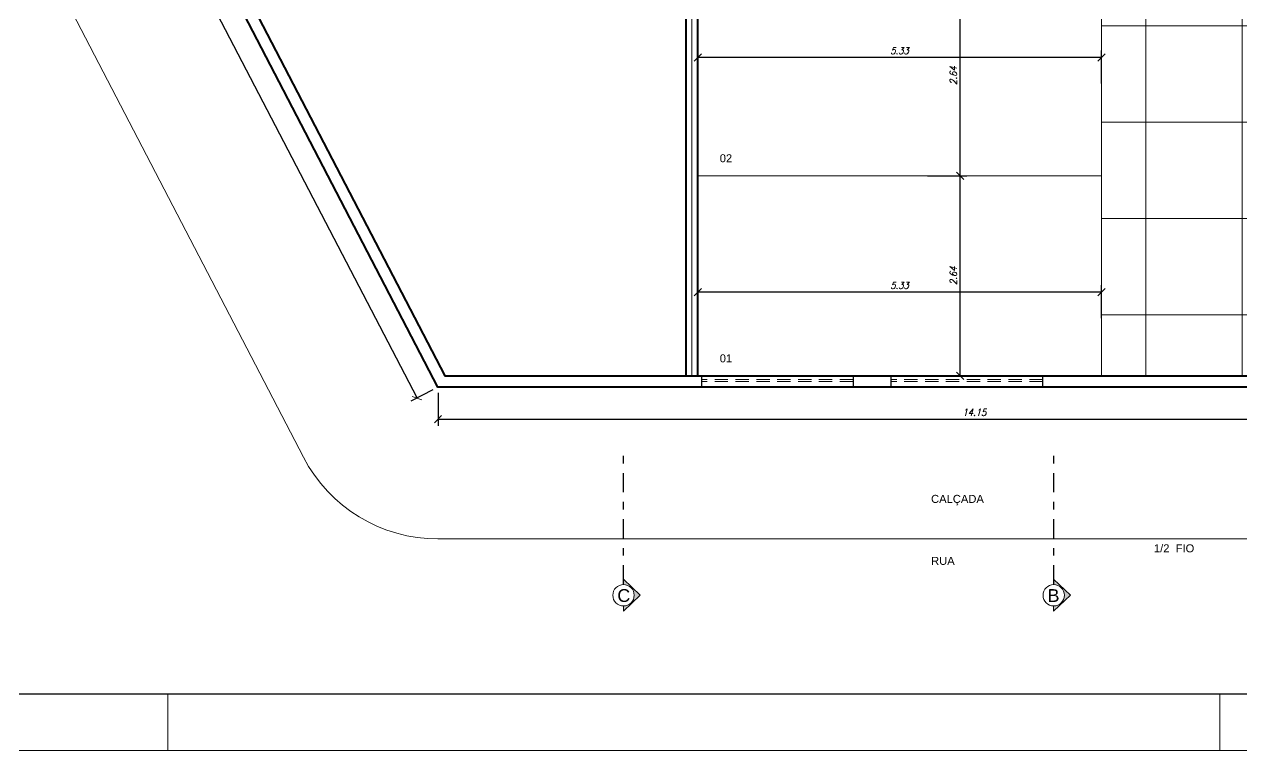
# Model space of a CAD drawing. Header units: millimetres. Extents: x 1865 to 2133, y 1062 to 1142.
# Drawn here: x 1878.51 to 1894.56, y 1061.99 to 1071.56 of the extents above; entities that cross this region are included whole.
import ezdxf

# ---------------------------------------------------------------- set-up
doc = ezdxf.new("R2010")
doc.units = ezdxf.units.MM
doc.header["$PDMODE"] = 35
doc.linetypes.add('DASHDOT', pattern=[25.4, 12.7, -6.35, 0, -6.35])
doc.linetypes.add('HIDDEN', pattern=[0.375, 0.25, -0.125])
for name, color, linetype, lineweight in [('Cota', 7, 'Continuous', 9), ('Eixo', 1, 'Continuous', 9), ('ESQ_INTER', 250, 'Continuous', 9), ('IND', 7, 'Continuous', 13), ('PISO', 252, 'Continuous', 9), ('Plarga', 7, 'Continuous', 40), ('texto', 7, 'Continuous', 13)]:
    doc.layers.add(name, color=color, linetype=linetype, lineweight=lineweight)
doc.styles.add('arial', font='arial.ttf')
doc.styles.add('romans15', font='romans.shx', dxfattribs={"width": 0.9, "oblique": 15})
doc.dimstyles.new('COTA_50', dxfattribs={"dimscale": 0.5, "dimtxt": 0.181, "dimasz": 0.193, "dimexe": 0.18, "dimexo": 0.15, "dimgap": 0.085, "dimtad": 1, "dimzin": 4, "dimdsep": 46, "dimtxsty": 'romans15', "dimblk1": 'OBLIQUE', "dimblk2": 'OBLIQUE', "dimsah": 1, "dimcen": 0.09, "dimclrd": 256, "dimclre": 256, "dimclrt": 256, "dimadec": 0, "dimazin": 0, "dimtfac": 1, "dimtmove": 2, "dimatfit": 3, "dimldrblk": 'NONE', "dimfxl": 1, "dimtolj": 1, "dimtzin": 1, "dimarcsym": 0})

# ---------------------------------------------------------------- blocks, each defined once
blk = doc.blocks.new('_OBLIQUE')
at = {"color": 0, "linetype": 'ByBlock'}
blk.add_line((-0.5, -0.5), (0.5, 0.5), dxfattribs=at)
blk = doc.blocks.new('*D133')
at = {"layer": 'Cota', "lineweight": -2, "transparency": 16777216}
for p, q in [((1887.39, 1070.894), (1887.39, 1071.216)), ((1892.715, 1071.126), (1887.39, 1071.126)), ((1892.715, 1070.783), (1892.715, 1071.216))]:
    blk.add_line(p, q, dxfattribs=at)
at = {"layer": 'Defpoints', "color": 0, "transparency": 16777216}
for p in [(1887.39, 1071.126), (1887.39, 1070.819), (1892.715, 1070.708)]:
    blk.add_point(p, dxfattribs=at)
at = {"layer": 'Cota', "lineweight": -2, "transparency": 16777216, "xscale": 0.0965, "yscale": 0.0965, "zscale": 0.0965, "rotation": 180}
blk.add_blockref('_OBLIQUE', (1887.39, 1071.126), dxfattribs=at)
at = {"layer": 'Cota', "lineweight": -2, "transparency": 16777216, "xscale": 0.0965, "yscale": 0.0965, "zscale": 0.0965}
blk.add_blockref('_OBLIQUE', (1892.715, 1071.126), dxfattribs=at)
at = {"layer": 'Cota', "transparency": 16777216, "insert": (1890.052, 1071.214), "char_height": 0.0905, "attachment_point": 5, "style": 'romans15'}
blk.add_mtext('\\A1;5.33', dxfattribs=at)
blk = doc.blocks.new('_None')
blk = doc.blocks.new('*D134')
at = {"layer": 'Cota', "lineweight": -2, "transparency": 16777216}
for p, q in [((1887.39, 1067.801), (1887.39, 1068.123)), ((1892.715, 1068.033), (1887.39, 1068.033)), ((1892.715, 1067.69), (1892.715, 1068.123))]:
    blk.add_line(p, q, dxfattribs=at)
at = {"layer": 'Defpoints', "color": 0, "transparency": 16777216}
for p in [(1887.39, 1068.033), (1887.39, 1067.726), (1892.715, 1067.615)]:
    blk.add_point(p, dxfattribs=at)
at = {"layer": 'Cota', "lineweight": -2, "transparency": 16777216, "xscale": 0.0965, "yscale": 0.0965, "zscale": 0.0965, "rotation": 180}
blk.add_blockref('_OBLIQUE', (1887.39, 1068.033), dxfattribs=at)
at = {"layer": 'Cota', "lineweight": -2, "transparency": 16777216, "xscale": 0.0965, "yscale": 0.0965, "zscale": 0.0965}
blk.add_blockref('_OBLIQUE', (1892.715, 1068.033), dxfattribs=at)
at = {"layer": 'Cota', "transparency": 16777216, "insert": (1890.052, 1068.121), "char_height": 0.0905, "attachment_point": 5, "style": 'romans15'}
blk.add_mtext('\\A1;5.33', dxfattribs=at)
blk = doc.blocks.new('*D140')
at = {"layer": 'Cota', "lineweight": -2, "transparency": 16777216}
for p, q in [((1890.634, 1072.204), (1890.94, 1072.204)), ((1890.85, 1069.567), (1890.85, 1072.204)), ((1890.423, 1069.567), (1890.94, 1069.567))]:
    blk.add_line(p, q, dxfattribs=at)
at = {"layer": 'Defpoints', "color": 0, "transparency": 16777216}
for p in [(1890.559, 1072.204), (1890.85, 1072.204), (1890.348, 1069.567)]:
    blk.add_point(p, dxfattribs=at)
at = {"layer": 'Cota', "lineweight": -2, "transparency": 16777216, "xscale": 0.0965, "yscale": 0.0965, "zscale": 0.0965}
for p, rotation in [((1890.85, 1072.204), 90), ((1890.85, 1069.567), 270)]:
    blk.add_blockref('_OBLIQUE', p, dxfattribs=dict(at, rotation=rotation))
at = {"layer": 'Cota', "transparency": 16777216, "insert": (1890.762, 1070.886), "char_height": 0.0905, "attachment_point": 5, "rotation": 90, "style": 'romans15'}
blk.add_mtext('\\A1;2.64', dxfattribs=at)
blk = doc.blocks.new('*D141')
at = {"layer": 'Cota', "lineweight": -2, "transparency": 16777216}
for p, q in [((1890.634, 1069.567), (1890.94, 1069.567)), ((1890.85, 1066.929), (1890.85, 1069.567)), ((1890.423, 1066.929), (1890.94, 1066.929))]:
    blk.add_line(p, q, dxfattribs=at)
at = {"layer": 'Defpoints', "color": 0, "transparency": 16777216}
for p in [(1890.559, 1069.567), (1890.85, 1069.567), (1890.348, 1066.929)]:
    blk.add_point(p, dxfattribs=at)
at = {"layer": 'Cota', "lineweight": -2, "transparency": 16777216, "xscale": 0.0965, "yscale": 0.0965, "zscale": 0.0965}
for p, rotation in [((1890.85, 1069.567), 90), ((1890.85, 1066.929), 270)]:
    blk.add_blockref('_OBLIQUE', p, dxfattribs=dict(at, rotation=rotation))
at = {"layer": 'Cota', "transparency": 16777216, "insert": (1890.762, 1068.248), "char_height": 0.0905, "attachment_point": 5, "rotation": 90, "style": 'romans15'}
blk.add_mtext('\\A1;2.64', dxfattribs=at)
blk = doc.blocks.new('*D627')
at = {"layer": 'Cota', "lineweight": -2, "transparency": 16777216}
for p, q in [((1883.965, 1066.704), (1883.965, 1066.27)), ((1898.115, 1066.704), (1898.115, 1066.27)), ((1883.965, 1066.36), (1898.115, 1066.36))]:
    blk.add_line(p, q, dxfattribs=at)
at = {"layer": 'Defpoints', "color": 0, "transparency": 16777216}
for p in [(1883.965, 1066.779), (1898.115, 1066.779), (1898.115, 1066.36)]:
    blk.add_point(p, dxfattribs=at)
at = {"layer": 'Cota', "lineweight": -2, "transparency": 16777216, "xscale": 0.0965, "yscale": 0.0965, "zscale": 0.0965, "rotation": 180}
blk.add_blockref('_OBLIQUE', (1883.965, 1066.36), dxfattribs=at)
at = {"layer": 'Cota', "lineweight": -2, "transparency": 16777216, "xscale": 0.0965, "yscale": 0.0965, "zscale": 0.0965}
blk.add_blockref('_OBLIQUE', (1898.115, 1066.36), dxfattribs=at)
at = {"layer": 'Cota', "transparency": 16777216, "insert": (1891.04, 1066.448), "char_height": 0.0905, "attachment_point": 5, "style": 'romans15'}
blk.add_mtext('\\A1;14.15', dxfattribs=at)
blk = doc.blocks.new('*D626')
at = {"layer": 'Cota', "lineweight": -2, "transparency": 16777216}
for p, q in [((1871.048, 1091.445), (1870.758, 1091.294)), ((1870.838, 1091.335), (1883.688, 1066.635)), ((1883.898, 1066.745), (1883.608, 1066.594))]:
    blk.add_line(p, q, dxfattribs=at)
at = {"layer": 'Defpoints', "color": 0, "transparency": 16777216}
for p in [(1871.115, 1091.479), (1883.965, 1066.779), (1883.688, 1066.635)]:
    blk.add_point(p, dxfattribs=at)
at = {"layer": 'Cota', "lineweight": -2, "transparency": 16777216, "xscale": 0.0965, "yscale": 0.0965, "zscale": 0.0965}
for p, rotation in [((1870.838, 1091.335), 117.4853861439191), ((1883.688, 1066.635), 297.4853861439191)]:
    blk.add_blockref('_OBLIQUE', p, dxfattribs=dict(at, rotation=rotation))
at = {"layer": 'Cota', "transparency": 16777216, "insert": (1877.341, 1079.026), "char_height": 0.0905, "attachment_point": 5, "rotation": 297.4854, "style": 'romans15'}
blk.add_mtext('\\A1;27.84', dxfattribs=at)

msp = doc.modelspace()

# ---------------------------------------------------------------- hatches: boundary and pattern name
at = {"layer": 'IND'}
for points in [[(1886.4095, 1064.2492), (1886.4095, 1064.1784, -1.0147776), (1886.4095, 1063.8968), (1886.4095, 1063.826), (1886.6317, 1064.0376)], [(1892.0837, 1064.2492), (1892.0837, 1064.1784, -1.0147776), (1892.0837, 1063.8968), (1892.0837, 1063.826), (1892.3059, 1064.0376)]]:
    msp.add_hatch(color=0, dxfattribs=at).paths.add_polyline_path(points)
at = {"layer": 'PISO'}
h = msp.add_hatch(dxfattribs=at)
h.set_pattern_fill('NET,_O', color=256, scale=0.4)
h.set_pattern_definition([(0, (1892.0297, 1084.2425), (0, 1.27), []), (90, (1892.0297, 1084.2425), (-1.27, 8e-17), [])])
h.paths.add_polyline_path([(1894.4896, 1085.9293), (1887.4146, 1085.9293), (1887.4146, 1086.4043), (1887.2146, 1086.4043), (1887.2146, 1086.8043), (1885.8896, 1086.8043), (1885.8896, 1086.1893), (1885.8896, 1086.1543), (1885.8896, 1085.9543), (1886.2396, 1085.9543), (1886.2396, 1080.6543), (1892.7146, 1080.6543), (1893.1146, 1080.6543), (1893.1146, 1080.4543), (1892.7146, 1080.4543), (1892.7146, 1077.9043), (1893.1146, 1077.9043), (1893.1146, 1077.7043), (1892.7146, 1077.7043), (1892.7146, 1072.4043), (1893.1146, 1072.4043), (1893.1146, 1072.2043), (1894.4896, 1072.2043), (1894.4896, 1077.8543), (1893.6896, 1077.8543), (1893.6896, 1080.4543), (1894.4896, 1080.4543)])
h.paths.add_polyline_path([(1887.4146, 1088.8543), (1885.8896, 1088.8543), (1885.8896, 1087.0043), (1885.8896, 1086.9693), (1885.8896, 1086.8043), (1887.4146, 1086.8043)])
h.paths.add_polyline_path([(1897.9646, 1077.7043), (1897.9146, 1077.7043), (1897.9146, 1078.1043), (1897.9646, 1078.1043), (1897.9646, 1080.4543), (1897.9146, 1080.4543), (1897.9146, 1080.8543), (1897.9646, 1080.8543), (1897.9646, 1085.9293), (1897.9146, 1085.9293), (1894.4896, 1085.9293), (1894.4896, 1080.4543), (1893.6896, 1080.4543), (1893.6896, 1077.8543), (1894.4896, 1077.8543), (1894.4896, 1072.2043), (1892.7146, 1072.2043), (1892.7146, 1066.9293), (1894.7396, 1066.9293), (1894.7396, 1066.9693), (1897.4896, 1066.9693), (1897.9646, 1066.9293), (1897.9646, 1072.2043), (1897.9146, 1072.2043), (1897.9146, 1072.6043), (1897.9646, 1072.6043)])
h.paths.add_polyline_path([(1895.247, 1076.4321), (1895.747, 1076.9321), (1896.247, 1076.4321)], flags=16)
h.paths.add_polyline_path([(1886.4003, 1088.0194), (1886.6821, 1088.0194), (1886.7181, 1088.1536), (1886.4362, 1088.1536)], flags=24)

# ---------------------------------------------------------------- linework, layer by layer
msp.add_line((1866.5258, 1062.7391), (1949.0258, 1062.7391))
at = {"color": 7, "linetype": 'Continuous', "lineweight": 20}
msp.add_line((1864.6508, 1061.9891), (1949.7758, 1061.9891), dxfattribs=at)
at = {"lineweight": 5}
for points in [[(1869.5939, 1094.4023), (1883.9646, 1066.7793), (1900.1146, 1066.7793)], [(1892.7146, 1066.9293), (1892.7146, 1080.6043)], [(1892.7146, 1069.5668), (1887.3896, 1069.5668)]]:
    msp.add_lwpolyline(points, dxfattribs=at)
msp.add_lwpolyline([(1867.8197, 1093.4793), (1882.1904, 1065.8562, 0.2797442), (1883.9646, 1064.7793), (1900.1146, 1064.7793)], format="xyb", dxfattribs=at)
for points in [[(1887.4396, 1066.9293), (1887.4396, 1066.7793)], [(1889.4396, 1066.9293), (1889.4396, 1066.7793)], [(1889.9396, 1066.9293), (1889.9396, 1066.7793)], [(1891.9396, 1066.9293), (1891.9396, 1066.7793)]]:
    msp.add_lwpolyline(points)
at = {"linetype": 'DASHDOT', "lineweight": 30, "ltscale": 0.02}
for points in [[(1886.4136, 1064.1784), (1886.4136, 1065.878)], [(1892.0878, 1064.1784), (1892.0878, 1065.878)]]:
    msp.add_lwpolyline(points, dxfattribs=at)
at = {"color": 7, "linetype": 'Continuous', "lineweight": 20}
for points in [[(1880.4008, 1061.9891), (1880.4008, 1062.7391)], [(1894.2758, 1061.9891), (1894.2758, 1062.7391)]]:
    msp.add_lwpolyline(points, dxfattribs=at)
at = {"layer": 'Eixo'}
msp.add_lwpolyline([(1887.3146, 1066.9293), (1887.3146, 1077.4543)], dxfattribs=at)
at = {"layer": 'ESQ_INTER', "linetype": 'HIDDEN', "ltscale": 0.7}
for points in [[(1889.4396, 1066.8818), (1887.4396, 1066.8818)], [(1889.4396, 1066.8568), (1887.4396, 1066.8568)], [(1891.9396, 1066.8818), (1889.9396, 1066.8818)], [(1891.9396, 1066.8568), (1889.9396, 1066.8568)]]:
    msp.add_lwpolyline(points, dxfattribs=at)
at = {"layer": 'IND', "color": 0}
for points in [[(1886.4095, 1064.1784), (1886.4095, 1064.2492), (1886.6317, 1064.0376), (1886.4095, 1063.826), (1886.4095, 1063.8968)], [(1892.0837, 1064.1784), (1892.0837, 1064.2492), (1892.3059, 1064.0376), (1892.0837, 1063.826), (1892.0837, 1063.8968)]]:
    msp.add_lwpolyline(points, dxfattribs=at)
for centre in [(1886.4116, 1064.0376), (1892.0858, 1064.0376)]:
    msp.add_circle(centre, 0.1408, dxfattribs=at)
at = {"layer": 'Plarga'}
for points in [[(1887.2396, 1066.9293), (1887.2396, 1072.2043), (1881.3114, 1072.2043), (1884.0557, 1066.9293), (1894.7646, 1066.9293), (1894.7646, 1066.7793), (1883.9646, 1066.7793), (1871.1146, 1091.4793)], [(1887.2396, 1077.4543), (1887.4396, 1077.4543), (1887.4396, 1077.0543), (1887.3896, 1077.0543), (1887.3896, 1072.6043), (1887.4396, 1072.6043), (1887.4396, 1072.2043), (1887.3896, 1072.2043), (1887.3896, 1066.9293)]]:
    msp.add_lwpolyline(points, dxfattribs=at)

# ---------------------------------------------------------------- texts
at = {"layer": 'IND', "color": 0, "style": 'arial'}
for s, p in [('C', (1886.331, 1063.9485)), ('B', (1892.0052, 1063.9485))]:
    msp.add_text(s, height=0.1688, rotation=0.46428, dxfattribs=at).set_placement(p)
at = {"layer": 'texto', "style": 'arial'}
for s, p in [('02', (1887.6808, 1069.7446)), ('01', (1887.6808, 1067.1071)), ('CALÇADA', (1890.4682, 1065.2546)), ('1/2  FIO', (1893.4074, 1064.603)), ('RUA', (1890.4682, 1064.438))]:
    msp.add_text(s, height=0.10557, dxfattribs=at).set_placement(p)

# ---------------------------------------------------------------- dimensions: what is measured, and where the dimension line sits
at = {"layer": 'Cota'}
dim = msp.add_aligned_dim(p1=(1871.1146, 1091.4793), p2=(1883.9646, 1066.7793), distance=-0.3121, dimstyle='COTA_50', dxfattribs=at)
dim.commit()
dim.dimension.update_dxf_attribs({"geometry": '*D626', "text_midpoint": (1877.3406, 1079.0257)})
for base, p1, p2, angle, picture, middle in [((1890.8497, 1072.2043), (1890.3476, 1069.5668), (1890.559, 1072.2043), 270, '*D140', (1890.7619, 1070.8855)), ((1890.8497, 1069.5668), (1890.3476, 1066.9293), (1890.559, 1069.5668), 270, '*D141', (1890.7619, 1068.248)), ((1898.1146, 1066.3598), (1883.9646, 1066.7793), (1898.1146, 1066.7793), 180, '*D627', (1891.0396, 1066.4476))]:
    dim = msp.add_linear_dim(base=base, p1=p1, p2=p2, angle=angle, dimstyle='COTA_50', dxfattribs=at)
    dim.commit()
    dim.dimension.update_dxf_attribs({"geometry": picture, "text_midpoint": middle})
for base, p1, p2, picture, middle in [((1887.389633289, 1071.1259572978), (1892.714633289, 1070.7075429098), (1887.389633289, 1070.8186873615), '*D133', (1890.052133289, 1071.2137072978)), ((1887.389633289, 1068.0331671506), (1892.714633289, 1067.6147527626), (1887.389633289, 1067.7258972143), '*D134', (1890.052133289, 1068.1209171506))]:
    dim = msp.add_linear_dim(base=base, p1=p1, p2=p2, dimstyle='COTA_50', dxfattribs=at)
    dim.commit()
    dim.dimension.update_dxf_attribs({"geometry": picture, "text_midpoint": middle})

doc.saveas('drawing.dxf')
